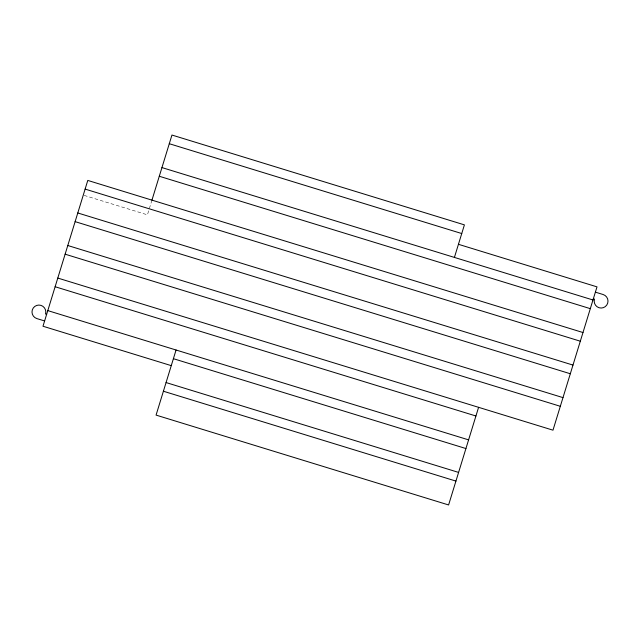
<?xml version="1.0" encoding="UTF-8"?>
<svg xmlns="http://www.w3.org/2000/svg" width="640" height="640" viewBox="0 0 640 640"><rect width="100%" height="100%" fill="white"/><g stroke="black" fill="none" stroke-linecap="round" stroke-linejoin="round"><path stroke-width="0.48" stroke-dasharray="3.2 2.4" d="M151.952 200.128L147.432 214.84L83.264 195.128"/><path stroke-width="0.96" d="M151.952 200.128L171.952 135.04L464.408 224.872L454.416 257.424M176.064 350.008L156.072 415.104L448.6 504.96L478.592 407.32M169.288 143.712L461.752 233.544M458.44 244.304L597.008 286.864L552.984 430.176L57.792 278.064M595.384 292.144L603.12 294.52A6.912 6.912 0 0 1 607.696 303.152A6.912 6.912 0 0 1 599.064 307.736A6.912 6.912 0 0 1 594.488 299.096L593.352 298.752M161.952 167.584L592.976 299.984M159.288 176.256L590.312 308.656M582.976 332.528L87.784 180.424L42.992 326.24L171.264 365.64M85.12 189.096L580.312 341.2M77.784 212.968L572.984 365.08M75.12 221.64L570.32 373.752M67.792 245.512L562.984 397.624M65.128 254.184L560.32 406.296M55.128 286.736L475.928 415.992M47.792 310.608L468.592 439.872M46.648 314.352L45.512 314.008A6.912 6.912 0 0 0 40.936 305.368A6.912 6.912 0 0 0 32.304 309.944A6.912 6.912 0 0 0 36.88 318.584L44.616 320.96M173.4 358.688L465.928 448.544M166.072 382.56L458.592 472.416M163.408 391.232L455.936 481.088"/></g></svg>
